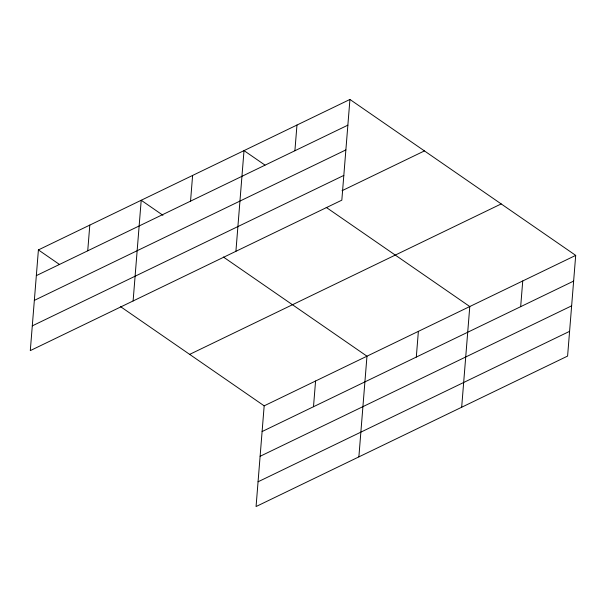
<?xml version="1.0" encoding="UTF-8"?>
<svg xmlns="http://www.w3.org/2000/svg" width="606" height="606" viewBox="0 0 606 606"><rect width="100%" height="100%" fill="white"/><g stroke="black" fill="none" stroke-linecap="round" stroke-linejoin="round"><path stroke-width="0.91" d="M349.935 99.46L38.405 249.914L30.3 350.616L341.829 200.162L349.935 99.46L575.7 255.384L567.595 356.086L256.065 506.54L264.171 405.838L575.7 255.384M87.734 250.801L89.802 225.091M133.108 300.97L141.206 200.26L162.938 215.274M190.542 201.147L192.61 175.437M235.908 251.316L244.013 150.614L264.966 165.082M294.902 150.742L296.97 125.033M313.499 406.724L315.575 381.015M358.873 456.894L366.971 356.192L223.387 257.02M416.307 357.07L418.375 331.361M461.674 407.24L469.779 306.538L326.195 207.366M520.668 306.666L522.743 280.957M36.337 275.624L347.867 125.162M34.345 300.371L345.875 149.917M32.292 325.869L343.822 175.414M342.057 190.701L424.435 150.909M189.663 354.389L501.2 203.927M262.103 431.548L573.632 281.093M260.11 456.295L571.64 305.841M258.058 481.793L569.587 331.338M38.405 249.914L59.358 264.39M120.579 306.674L264.171 405.838"/></g></svg>
